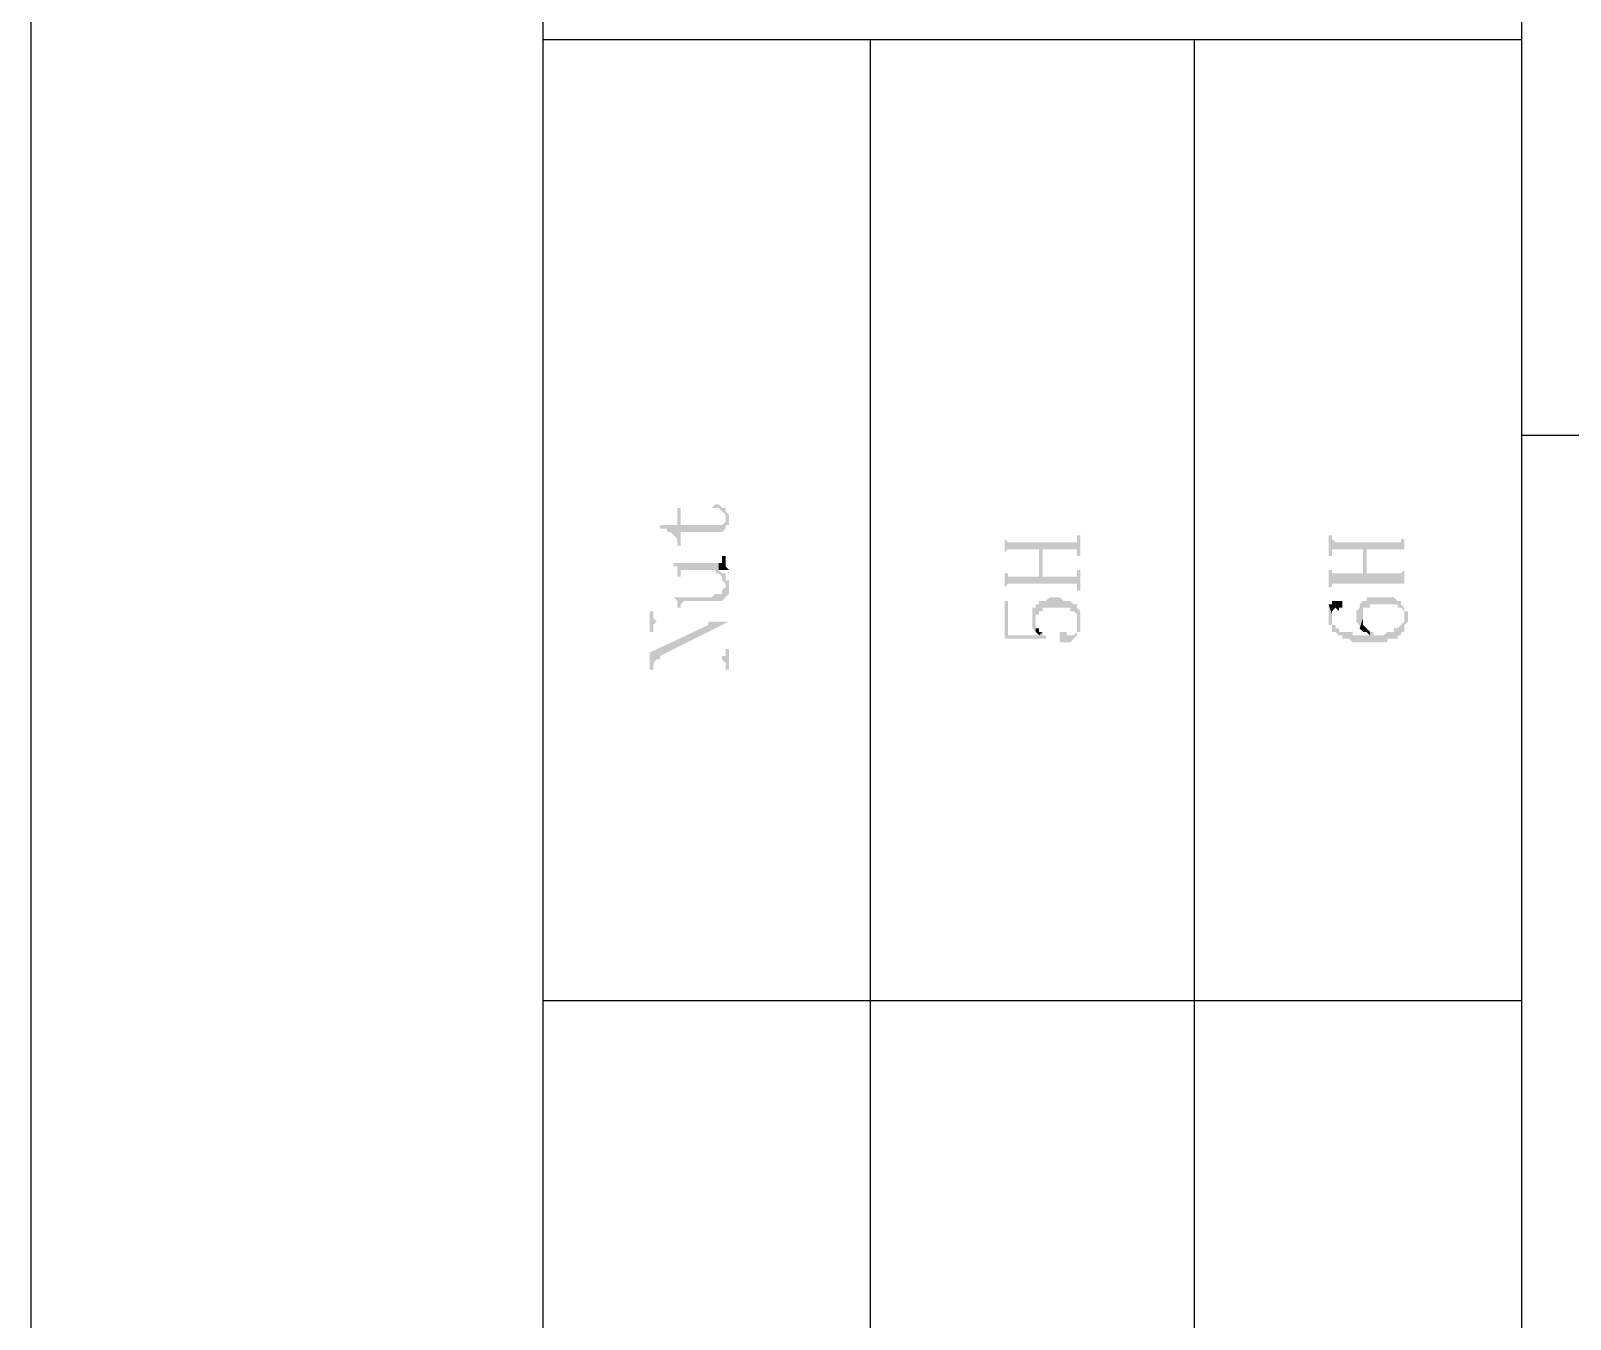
# Model space of a CAD drawing. Header units: millimetres. Extents: x 7018 to 13530, y 4187 to 5692.
# Drawn here: x 9367.76 to 9387.92, y 4693.42 to 4710.3 of the extents above; entities that cross this region are included whole.
import ezdxf

# ---------------------------------------------------------------- set-up
doc = ezdxf.new("R2010")
doc.units = ezdxf.units.MM

msp = doc.modelspace()

# ---------------------------------------------------------------- hatches: boundary and pattern name
at = {"transparency": 33554559}
for points in [[(9376.004, 4703.822), (9376.004, 4703.777), (9376.094, 4703.777), (9376.094, 4703.731), (9376.139, 4703.731), (9376.184, 4703.686), (9376.184, 4703.686), (9376.229, 4703.641), (9376.229, 4703.551), (9376.275, 4703.551), (9376.275, 4703.731), (9376.816, 4703.731), (9376.861, 4703.777), (9376.861, 4703.912), (9376.861, 4703.867), (9376.861, 4703.867), (9376.816, 4703.822), (9376.275, 4703.822), (9376.275, 4704.047), (9376.229, 4704.047), (9376.229, 4703.822)], [(9376.681, 4704.047), (9376.771, 4704.047), (9376.816, 4704.002), (9376.816, 4704.002), (9376.861, 4703.957), (9376.861, 4703.777), (9376.861, 4703.822), (9376.906, 4703.822), (9376.906, 4703.912), (9376.906, 4703.957), (9376.861, 4704.002), (9376.861, 4704.047), (9376.816, 4704.047), (9376.771, 4704.093), (9376.726, 4704.093)], [(9380.517, 4703.686), (9380.517, 4703.416), (9380.517, 4703.461), (9380.517, 4703.461), (9380.562, 4703.506), (9380.968, 4703.506), (9380.968, 4703.145), (9381.014, 4703.506), (9381.465, 4703.506), (9381.465, 4703.461), (9381.465, 4703.416), (9381.51, 4703.416), (9381.51, 4703.686), (9381.465, 4703.686), (9381.465, 4703.641), (9381.465, 4703.596), (9380.562, 4703.596), (9380.517, 4703.641)], [(9384.759, 4703.686), (9384.759, 4703.416), (9384.805, 4703.416), (9384.805, 4703.506), (9385.211, 4703.506), (9385.211, 4703.19), (9385.256, 4703.506), (9385.752, 4703.506), (9385.752, 4703.416), (9385.752, 4703.686), (9385.752, 4703.641), (9385.707, 4703.641), (9385.707, 4703.596), (9384.85, 4703.596), (9384.805, 4703.641), (9384.805, 4703.686), (9384.805, 4703.686)], [(9376.771, 4703.325), (9376.771, 4703.235), (9376.906, 4703.235), (9376.861, 4703.28), (9376.861, 4703.325), (9376.861, 4703.416), (9376.816, 4703.416), (9376.816, 4703.37), (9376.816, 4703.325), (9376.816, 4703.325)], [(9380.517, 4703.235), (9380.517, 4702.964), (9380.517, 4703.009), (9380.517, 4703.009), (9380.562, 4703.054), (9381.465, 4703.054), (9381.465, 4702.964), (9381.51, 4702.964), (9381.51, 4703.235), (9381.465, 4703.235), (9381.465, 4703.19), (9381.465, 4703.145), (9381.014, 4703.145), (9381.014, 4703.506), (9380.968, 4703.145), (9380.562, 4703.145), (9380.562, 4703.19), (9380.517, 4703.19), (9380.517, 4703.235)], [(9384.759, 4703.235), (9384.759, 4703.009), (9384.805, 4703.009), (9384.805, 4703.054), (9385.752, 4703.054), (9385.752, 4703.009), (9385.752, 4703.235), (9385.752, 4703.235), (9385.707, 4703.19), (9385.256, 4703.19), (9385.256, 4703.506), (9385.211, 4703.19), (9384.805, 4703.19), (9384.805, 4703.235), (9384.805, 4703.235)], [(9376.184, 4703.325), (9376.184, 4703.28), (9376.229, 4703.28), (9376.229, 4703.235), (9376.229, 4703.145), (9376.275, 4703.145), (9376.275, 4703.19), (9376.275, 4703.235), (9376.726, 4703.235), (9376.726, 4703.19), (9376.771, 4703.19), (9376.816, 4703.145), (9376.816, 4703.1), (9376.816, 4703.1), (9376.861, 4703.054), (9376.861, 4703.009), (9376.861, 4703.19), (9376.816, 4703.19), (9376.771, 4703.235), (9376.771, 4703.325)], [(9376.184, 4702.874), (9376.184, 4702.874), (9376.229, 4702.829), (9376.229, 4702.784), (9376.229, 4702.739), (9376.275, 4702.739), (9376.275, 4702.784), (9376.275, 4702.784), (9376.32, 4702.829), (9376.816, 4702.829), (9376.861, 4702.874), (9376.861, 4702.874), (9376.906, 4702.919), (9376.906, 4703.009), (9376.906, 4703.1), (9376.861, 4703.1), (9376.861, 4703.145), (9376.861, 4703.19), (9376.861, 4703.009), (9376.861, 4703.009), (9376.816, 4702.964), (9376.816, 4702.919), (9376.726, 4702.919), (9376.681, 4702.874)], [(9380.517, 4702.829), (9380.517, 4702.332), (9381.059, 4702.332), (9381.059, 4702.378), (9381.014, 4702.378), (9381.014, 4702.423), (9380.968, 4702.378), (9380.562, 4702.378), (9380.562, 4702.829)], [(9380.878, 4702.603), (9380.878, 4702.558), (9380.878, 4702.468), (9380.878, 4702.468), (9380.923, 4702.423), (9380.923, 4702.603), (9380.923, 4702.648), (9380.968, 4702.648), (9380.968, 4702.693), (9381.014, 4702.693), (9381.014, 4702.739), (9381.375, 4702.739), (9381.375, 4702.693), (9381.42, 4702.693), (9381.465, 4702.648), (9381.465, 4702.603), (9381.465, 4702.423), (9381.51, 4702.423), (9381.51, 4702.513), (9381.51, 4702.603), (9381.51, 4702.693), (9381.51, 4702.693), (9381.465, 4702.739), (9381.465, 4702.784), (9381.42, 4702.784), (9381.375, 4702.829), (9381.284, 4702.829), (9381.239, 4702.874), (9381.104, 4702.874), (9381.059, 4702.829), (9380.968, 4702.829), (9380.968, 4702.784), (9380.923, 4702.784), (9380.923, 4702.739), (9380.878, 4702.739), (9380.878, 4702.648), (9380.878, 4702.648)], [(9384.759, 4702.784), (9384.805, 4702.648), (9384.805, 4702.693), (9384.805, 4702.693), (9384.85, 4702.739), (9384.85, 4702.739), (9384.895, 4702.693), (9384.895, 4702.739), (9384.94, 4702.739), (9384.94, 4702.784), (9384.94, 4702.829), (9384.805, 4702.829), (9384.805, 4702.784)], [(9384.759, 4702.648), (9384.759, 4702.558), (9384.759, 4702.513), (9384.805, 4702.513), (9384.805, 4702.423), (9384.85, 4702.423), (9384.895, 4702.378), (9384.94, 4702.378), (9384.94, 4702.332), (9385.03, 4702.332), (9385.075, 4702.287), (9385.527, 4702.287), (9385.527, 4702.332), (9385.662, 4702.332), (9385.662, 4702.378), (9385.707, 4702.378), (9385.707, 4702.423), (9385.752, 4702.423), (9385.752, 4702.603), (9385.752, 4702.558), (9385.752, 4702.558), (9385.707, 4702.513), (9385.707, 4702.513), (9385.662, 4702.468), (9385.617, 4702.468), (9385.617, 4702.423), (9385.527, 4702.423), (9385.482, 4702.378), (9385.346, 4702.378), (9385.346, 4702.423), (9385.301, 4702.423), (9385.301, 4702.378), (9385.075, 4702.378), (9385.075, 4702.423), (9384.895, 4702.423), (9384.895, 4702.468), (9384.85, 4702.468), (9384.85, 4702.513), (9384.805, 4702.513), (9384.805, 4702.603), (9384.805, 4702.648), (9384.759, 4702.784), (9384.759, 4702.693), (9384.759, 4702.693)], [(9385.121, 4702.603), (9385.121, 4702.558), (9385.121, 4702.558), (9385.166, 4702.513), (9385.166, 4702.468), (9385.166, 4702.468), (9385.211, 4702.603), (9385.211, 4702.648), (9385.211, 4702.739), (9385.301, 4702.739), (9385.301, 4702.784), (9385.662, 4702.784), (9385.662, 4702.739), (9385.707, 4702.739), (9385.752, 4702.693), (9385.752, 4702.648), (9385.752, 4702.468), (9385.752, 4702.513), (9385.798, 4702.558), (9385.798, 4702.603), (9385.798, 4702.693), (9385.752, 4702.693), (9385.752, 4702.739), (9385.752, 4702.739), (9385.707, 4702.784), (9385.707, 4702.829), (9385.662, 4702.829), (9385.617, 4702.874), (9385.256, 4702.874), (9385.256, 4702.829), (9385.211, 4702.829), (9385.166, 4702.784), (9385.166, 4702.739), (9385.121, 4702.693), (9385.121, 4702.648)], [(9375.868, 4702.693), (9375.868, 4702.423), (9375.914, 4702.423), (9375.914, 4702.513), (9375.914, 4702.513), (9375.959, 4702.558), (9376.636, 4702.558), (9376.636, 4702.513), (9376.906, 4702.558), (9375.959, 4702.558), (9375.914, 4702.603), (9375.914, 4702.693)], [(9375.868, 4702.152), (9375.868, 4701.926), (9375.914, 4701.926), (9375.914, 4702.016), (9375.914, 4702.016), (9375.959, 4702.062), (9376.004, 4702.107), (9376.906, 4702.558), (9376.636, 4702.513)], [(9380.923, 4702.423), (9380.923, 4702.423), (9380.968, 4702.378), (9380.968, 4702.378), (9381.014, 4702.423), (9380.968, 4702.423), (9380.968, 4702.468), (9380.923, 4702.468), (9380.923, 4702.558), (9380.923, 4702.558)], [(9381.239, 4702.332), (9381.239, 4702.287), (9381.375, 4702.287), (9381.42, 4702.332), (9381.42, 4702.332), (9381.465, 4702.378), (9381.465, 4702.558), (9381.465, 4702.513), (9381.465, 4702.423), (9381.465, 4702.423), (9381.42, 4702.378), (9381.329, 4702.378), (9381.329, 4702.423), (9381.239, 4702.423), (9381.239, 4702.378)], [(9385.166, 4702.468), (9385.211, 4702.423), (9385.256, 4702.423), (9385.301, 4702.378), (9385.301, 4702.423), (9385.301, 4702.423), (9385.256, 4702.468), (9385.256, 4702.468), (9385.211, 4702.513), (9385.211, 4702.603), (9385.211, 4702.603)], [(9375.959, 4702.062), (9376.816, 4702.062), (9376.861, 4702.016), (9376.861, 4701.926), (9376.906, 4701.926), (9376.906, 4702.197), (9376.861, 4702.197), (9376.861, 4702.107), (9376.816, 4702.107), (9376.816, 4702.062), (9376.004, 4702.062), (9376.004, 4702.107)]]:
    msp.add_hatch(color=256, dxfattribs=at).paths.add_polyline_path(points)

# ---------------------------------------------------------------- linework, layer by layer
for p, q in [((9374.469, 4815.918), (9374.469, 4529.177)), ((9387.287, 4705), (9783.725, 4705))]:
    msp.add_line(p, q)
msp.add_lwpolyline([(9787.763, 4524.918), (9787.763, 4821.918), (9367.763, 4821.918), (9367.763, 4524.918)], close=True)
for points in [[(9387.287, 4815.918), (9387.287, 4529.177)], [(9374.469, 4710.185), (9387.287, 4710.185)], [(9378.757, 4710.185), (9378.757, 4672.5)], [(9382.999, 4710.185), (9382.999, 4672.5)], [(9374.469, 4697.594), (9387.287, 4697.594)]]:
    msp.add_lwpolyline(points)

doc.saveas('drawing.dxf')
